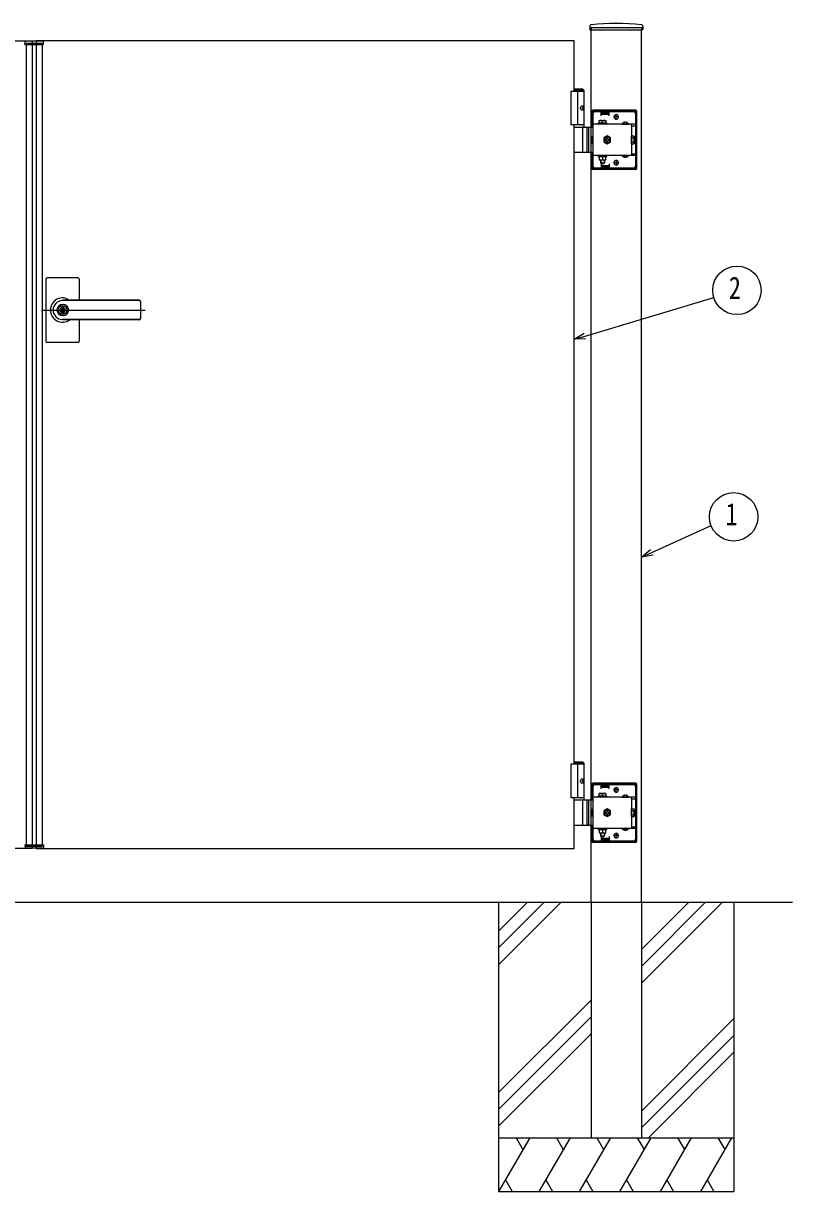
# Model space of a CAD drawing. Units: millimetres, scale not verified. Extents: x -4205 to 4205, y -2970 to 2970.
# Drawn here: x -1006 to 138, y -260 to 1476 of the extents above; entities that cross this region are included whole.
import ezdxf
from ezdxf.enums import TextEntityAlignment as Align

# ---------------------------------------------------------------- set-up
doc = ezdxf.new("R2010")
doc.units = ezdxf.units.MM
doc.header["$LTSCALE"] = 12
doc.layers.add('0-4_YKK_A1', color=4, linetype='Continuous')
doc.layers.add('0-5_YKK_D', color=6, linetype='Continuous')
doc.styles.add('ＭＳ ゴシック', font='')
doc.styles.get('ＭＳ ゴシック').set_extended_font_data('MS Gothic')

msp = doc.modelspace()

# ---------------------------------------------------------------- linework, layer by layer
at = {"layer": '0-4_YKK_A1'}
for p, q in [((-163.32, 1471.9), (-163.58, 1467.03)), ((-163.08, 1466.5), (-84.88, 1466.5)), ((-161.48, 1470), (-161.48, 1466.5)), ((-161.48, 170), (-161.48, 1466.5)), ((-86.48, 170), (-86.48, 1466.5)), ((-84.64, 1471.9), (-84.38, 1467.03)), ((-1003.38, 1444.5), (-1003.17, 1448.55)), ((-1003.38, 1444.5), (-975.58, 1444.5)), ((-976.79, 1449.5), (-1002.17, 1449.5)), ((-1001.48, 1446.5), (-977.48, 1446.5)), ((-1001.48, 1446.5), (-1001.48, 1444.5)), ((-1001.48, 1444.5), (-1001.48, 255.5)), ((-977.48, 1446.5), (-977.48, 1444.5)), ((-977.48, 1444.5), (-977.48, 255.5)), ((-975.58, 1444.5), (-975.79, 1448.55)), ((-186.48, 1375), (-186.48, 1450)), ((-173.98, 1378), (-186.48, 1378)), ((-171.98, 1376), (-186.48, 1376)), ((-181.48, 1375), (-181.48, 1325)), ((-173.98, 1378), (-171.98, 1376)), ((-171.98, 1322), (-171.98, 1376)), ((-174.29, 1350.42), (-173.7, 1350.42)), ((-174.29, 1349.58), (-173.7, 1349.58)), ((-173.28, 1352.1), (-172.68, 1352.1)), ((-173.28, 1347.9), (-172.68, 1347.9)), ((-160.48, 1322), (-160.48, 1345)), ((-158.98, 1322), (-158.98, 1345)), ((-95.48, 1347), (-158.48, 1347)), ((-95.48, 1345.5), (-158.48, 1345.5)), ((-158.48, 1264), (-158.48, 1342)), ((-157.98, 1345.5), (-157.98, 1347)), ((-155.48, 1345), (-146.48, 1345)), ((-149.98, 1345.5), (-149.98, 1347)), ((-146.48, 1338.5), (-146.48, 1345)), ((-146.48, 1344), (-134.48, 1344)), ((-146.48, 1341), (-134.48, 1341)), ((-145.48, 1342.5), (-145.48, 1345.5)), ((-135.48, 1342.5), (-145.48, 1342.5)), ((-135.48, 1342.5), (-135.48, 1345.5)), ((-134.48, 1338.5), (-134.48, 1345)), ((-134.48, 1345), (-98.48, 1345)), ((-119.98, 1337), (-127.98, 1337)), ((-127.23, 1336.75), (-127.23, 1337.25)), ((-123.98, 1333), (-123.98, 1341)), ((-120.73, 1336.75), (-120.73, 1337.25)), ((-95.48, 1342), (-95.48, 1323.7)), ((-94.98, 1261), (-94.98, 1345)), ((-93.48, 1261), (-93.48, 1345)), ((-171.98, 1325), (-191.48, 1325)), ((-186.48, 375), (-186.48, 1325)), ((-186.48, 1322), (-161.48, 1322)), ((-173.67, 1285.5), (-173.67, 1320.5)), ((-167.98, 1322), (-167.98, 1284)), ((-165.48, 1322), (-165.48, 1284)), ((-161.48, 1322), (-158.48, 1322)), ((-158.98, 1323.7), (-160.48, 1323.7)), ((-95.48, 1326.2), (-158.48, 1326.2)), ((-150.73, 1327.8), (-138.23, 1327.8)), ((-150.73, 1326.2), (-150.73, 1327.8)), ((-138.23, 1326.2), (-150.73, 1326.2)), ((-149.48, 1331.8), (-139.48, 1331.8)), ((-149.48, 1327.8), (-149.48, 1331.8)), ((-139.48, 1327.8), (-149.48, 1327.8)), ((-144.48, 1327.8), (-144.48, 1331.37)), ((-139.48, 1331.8), (-139.48, 1327.8)), ((-138.23, 1327.8), (-138.23, 1326.2)), ((-115.23, 1326.71), (-105.73, 1326.71)), ((-115.23, 1326.71), (-115.23, 1326.2)), ((-115.23, 1326.2), (-105.73, 1326.2)), ((-112.83, 1328.7), (-111.63, 1326.23)), ((-111.63, 1326.23), (-110.48, 1325.62)), ((-109.34, 1326.23), (-110.48, 1325.62)), ((-108.13, 1328.7), (-109.34, 1326.23)), ((-105.73, 1326.71), (-105.73, 1326.2)), ((-101.48, 1323.7), (-101.48, 1326.2)), ((-101.48, 1323.7), (-95.48, 1323.7)), ((-101.48, 1323.7), (-101.48, 1282.3)), ((-137.48, 1308.77), (-142.48, 1305.89)), ((-142.48, 1305.89), (-142.48, 1300.11)), ((-140.63, 1302.4), (-139.39, 1302.4)), ((-138.08, 1306.15), (-138.08, 1304.91)), ((-136.88, 1306.15), (-138.08, 1306.15)), ((-132.48, 1305.89), (-137.48, 1308.77)), ((-136.88, 1304.91), (-136.88, 1306.15)), ((-134.33, 1303.6), (-135.57, 1303.6)), ((-135.57, 1302.4), (-134.33, 1302.4)), ((-134.33, 1302.4), (-134.33, 1303.6)), ((-132.48, 1300.11), (-132.48, 1305.89)), ((-101.18, 1306.9), (-101.48, 1306.9)), ((-101.18, 1308.77), (-97.63, 1308.77)), ((-101.18, 1297.23), (-101.18, 1308.77)), ((-101.18, 1299.1), (-101.18, 1306.9)), ((-101.18, 1305.89), (-97.63, 1305.89)), ((-97.18, 1308), (-97.63, 1308.77)), ((-97.18, 1308), (-97.18, 1298)), ((-142.48, 1300.11), (-137.48, 1297.23)), ((-138.08, 1301.09), (-138.08, 1299.85)), ((-137.48, 1297.23), (-132.48, 1300.11)), ((-101.18, 1299.1), (-101.48, 1299.1)), ((-101.18, 1300.11), (-97.63, 1300.11)), ((-101.18, 1297.23), (-97.63, 1297.23)), ((-97.18, 1298), (-97.63, 1297.23)), ((-161.48, 1284), (-186.48, 1284)), ((-158.48, 1284), (-161.48, 1284)), ((-160.48, 1261), (-160.48, 1284)), ((-158.98, 1282.3), (-160.48, 1282.3)), ((-158.98, 1261), (-158.98, 1284)), ((-95.48, 1279.8), (-158.48, 1279.8)), ((-138.23, 1279.8), (-150.73, 1279.8)), ((-150.73, 1279.8), (-150.73, 1278.2)), ((-150.73, 1278.2), (-138.23, 1278.2)), ((-149.48, 1278.2), (-149.48, 1273.2)), ((-139.48, 1278.2), (-149.48, 1278.2)), ((-149.48, 1273.2), (-139.48, 1273.2)), ((-147.68, 1279.8), (-147.68, 1278.2)), ((-147.48, 1273.2), (-147.48, 1268.8)), ((-147.48, 1268.8), (-141.48, 1268.8)), ((-147.48, 1268.8), (-146.48, 1267.8)), ((-146.94, 1273.2), (-146.94, 1268.26)), ((-146.48, 1267.8), (-142.48, 1267.8)), ((-146.48, 1267.5), (-146.48, 1261)), ((-144.48, 1278.2), (-144.48, 1273.63)), ((-141.48, 1268.8), (-142.48, 1267.8)), ((-142.02, 1273.2), (-142.02, 1268.26)), ((-141.48, 1273.2), (-141.48, 1268.8)), ((-141.28, 1279.8), (-141.28, 1278.2)), ((-139.48, 1273.2), (-139.48, 1278.2)), ((-138.23, 1278.2), (-138.23, 1279.8)), ((-134.48, 1267.5), (-134.48, 1261)), ((-119.98, 1269), (-127.98, 1269)), ((-127.23, 1269.25), (-127.23, 1268.75)), ((-123.98, 1273), (-123.98, 1265)), ((-120.73, 1269.25), (-120.73, 1268.75)), ((-115.23, 1279.8), (-105.73, 1279.8)), ((-115.23, 1279.29), (-115.23, 1279.8)), ((-115.23, 1279.29), (-105.73, 1279.29)), ((-112.83, 1277.3), (-111.63, 1279.77)), ((-111.63, 1279.77), (-110.48, 1280.38)), ((-109.34, 1279.77), (-110.48, 1280.38)), ((-108.13, 1277.3), (-109.34, 1279.77)), ((-105.73, 1279.29), (-105.73, 1279.8)), ((-101.48, 1282.3), (-101.48, 1279.8)), ((-101.48, 1282.3), (-95.48, 1282.3)), ((-95.48, 1282.3), (-95.48, 1264)), ((-95.48, 1260.5), (-158.48, 1260.5)), ((-95.48, 1259), (-158.48, 1259)), ((-157.98, 1259), (-157.98, 1260.5)), ((-146.48, 1261), (-155.48, 1261)), ((-149.98, 1259), (-149.98, 1260.5)), ((-146.48, 1265), (-134.48, 1265)), ((-146.48, 1262), (-134.48, 1262)), ((-145.48, 1263.5), (-145.48, 1260.5)), ((-135.48, 1263.5), (-145.48, 1263.5)), ((-135.48, 1263.5), (-135.48, 1260.5)), ((-98.48, 1261), (-134.48, 1261)), ((-972.48, 1096), (-972.48, 1004)), ((-924.48, 1098), (-970.48, 1098)), ((-922.48, 1096), (-922.48, 1064.57)), ((-833.48, 1064.5), (-947.48, 1064.5)), ((-833.48, 1064), (-947.48, 1064)), ((-831.47, 1062.5), (-831.47, 1037.45)), ((-978.65, 1050), (-824.49, 1050)), ((-948.38, 1054.55), (-948.38, 1051.5)), ((-948.38, 1054.55), (-946.58, 1054.55)), ((-947.06, 1050.68), (-948.38, 1051.5)), ((-947.06, 1049.32), (-948.38, 1048.5)), ((-948.38, 1048.5), (-948.38, 1045.45)), ((-948.38, 1045.45), (-946.58, 1045.45)), ((-946.48, 1058.2), (-947.48, 1058.2)), ((-946.48, 1041.8), (-947.48, 1041.8)), ((-946.58, 1054.55), (-946.58, 1051.95)), ((-946.58, 1048.05), (-946.58, 1045.45)), ((-944.78, 1051), (-946.4, 1051.67)), ((-946.4, 1048.33), (-944.78, 1049)), ((-944.78, 1051), (-944.78, 1049)), ((-833.48, 1036), (-947.48, 1036)), ((-833.48, 1035.5), (-947.48, 1035.5)), ((-922.48, 1035.44), (-922.48, 1004)), ((-924.48, 1002), (-970.48, 1002)), ((-173.98, 378), (-186.48, 378)), ((-171.98, 376), (-186.48, 376)), ((-181.48, 375), (-181.48, 325)), ((-173.98, 378), (-171.98, 376)), ((-171.98, 322), (-171.98, 376)), ((-174.29, 350.42), (-173.7, 350.42)), ((-174.29, 349.58), (-173.7, 349.58)), ((-173.28, 352.1), (-172.68, 352.1)), ((-173.28, 347.9), (-172.68, 347.9)), ((-160.48, 322), (-160.48, 345)), ((-158.98, 322), (-158.98, 345)), ((-95.48, 347), (-158.48, 347)), ((-95.48, 345.5), (-158.48, 345.5)), ((-158.48, 264), (-158.48, 342)), ((-157.98, 345.5), (-157.98, 347)), ((-155.48, 345), (-146.48, 345)), ((-149.98, 345.5), (-149.98, 347)), ((-149.48, 331.8), (-139.48, 331.8)), ((-149.48, 327.8), (-149.48, 331.8)), ((-146.48, 338.5), (-146.48, 345)), ((-146.48, 344), (-134.48, 344)), ((-146.48, 341), (-134.48, 341)), ((-145.48, 342.5), (-145.48, 345.5)), ((-135.48, 342.5), (-145.48, 342.5)), ((-144.48, 327.8), (-144.48, 331.37)), ((-139.48, 331.8), (-139.48, 327.8)), ((-135.48, 342.5), (-135.48, 345.5)), ((-134.48, 338.5), (-134.48, 345)), ((-134.48, 345), (-98.48, 345)), ((-119.98, 337), (-127.98, 337)), ((-127.23, 336.75), (-127.23, 337.25)), ((-123.98, 333), (-123.98, 341)), ((-120.73, 336.75), (-120.73, 337.25)), ((-95.48, 342), (-95.48, 323.7)), ((-94.98, 261), (-94.98, 345)), ((-93.48, 261), (-93.48, 345)), ((-171.98, 325), (-191.48, 325)), ((-186.48, 322), (-161.48, 322)), ((-173.67, 285.5), (-173.67, 320.5)), ((-167.98, 322), (-167.98, 284)), ((-165.48, 322), (-165.48, 284)), ((-161.48, 322), (-158.48, 322)), ((-158.98, 323.7), (-160.48, 323.7)), ((-95.48, 326.2), (-158.48, 326.2)), ((-150.73, 327.8), (-138.23, 327.8)), ((-150.73, 326.2), (-150.73, 327.8)), ((-138.23, 326.2), (-150.73, 326.2)), ((-139.48, 327.8), (-149.48, 327.8)), ((-138.23, 327.8), (-138.23, 326.2)), ((-115.23, 326.71), (-105.73, 326.71)), ((-115.23, 326.71), (-115.23, 326.2)), ((-115.23, 326.2), (-105.73, 326.2)), ((-112.83, 328.7), (-111.63, 326.23)), ((-111.63, 326.23), (-110.48, 325.62)), ((-109.34, 326.23), (-110.48, 325.62)), ((-108.13, 328.7), (-109.34, 326.23)), ((-105.73, 326.71), (-105.73, 326.2)), ((-101.48, 323.7), (-101.48, 326.2)), ((-101.48, 323.7), (-95.48, 323.7)), ((-101.48, 323.7), (-101.48, 282.3)), ((-137.48, 308.77), (-142.48, 305.89)), ((-142.48, 305.89), (-142.48, 300.11)), ((-142.48, 300.11), (-137.48, 297.23)), ((-140.63, 302.4), (-139.39, 302.4)), ((-138.08, 306.15), (-138.08, 304.91)), ((-136.88, 306.15), (-138.08, 306.15)), ((-138.08, 301.09), (-138.08, 299.85)), ((-132.48, 305.89), (-137.48, 308.77)), ((-137.48, 297.23), (-132.48, 300.11)), ((-136.88, 304.91), (-136.88, 306.15)), ((-134.33, 303.6), (-135.57, 303.6)), ((-135.57, 302.4), (-134.33, 302.4)), ((-134.33, 302.4), (-134.33, 303.6)), ((-132.48, 300.11), (-132.48, 305.89)), ((-101.18, 306.9), (-101.48, 306.9)), ((-101.18, 299.1), (-101.48, 299.1)), ((-101.18, 308.77), (-97.63, 308.77)), ((-101.18, 297.23), (-101.18, 308.77)), ((-101.18, 299.1), (-101.18, 306.9)), ((-101.18, 305.89), (-97.63, 305.89)), ((-101.18, 300.11), (-97.63, 300.11)), ((-101.18, 297.23), (-97.63, 297.23)), ((-97.18, 308), (-97.63, 308.77)), ((-97.18, 298), (-97.63, 297.23)), ((-97.18, 308), (-97.18, 298)), ((-161.48, 284), (-186.48, 284)), ((-158.48, 284), (-161.48, 284)), ((-160.48, 261), (-160.48, 284)), ((-158.98, 282.3), (-160.48, 282.3)), ((-158.98, 261), (-158.98, 284)), ((-95.48, 279.8), (-158.48, 279.8)), ((-138.23, 279.8), (-150.73, 279.8)), ((-150.73, 279.8), (-150.73, 278.2)), ((-150.73, 278.2), (-138.23, 278.2)), ((-149.48, 278.2), (-149.48, 273.2)), ((-139.48, 278.2), (-149.48, 278.2)), ((-147.68, 279.8), (-147.68, 278.2)), ((-144.48, 278.2), (-144.48, 273.63)), ((-141.28, 279.8), (-141.28, 278.2)), ((-139.48, 273.2), (-139.48, 278.2)), ((-138.23, 278.2), (-138.23, 279.8)), ((-115.23, 279.8), (-105.73, 279.8)), ((-115.23, 279.29), (-115.23, 279.8)), ((-115.23, 279.29), (-105.73, 279.29)), ((-112.83, 277.3), (-111.63, 279.77)), ((-111.63, 279.77), (-110.48, 280.38)), ((-109.34, 279.77), (-110.48, 280.38)), ((-108.13, 277.3), (-109.34, 279.77)), ((-105.73, 279.29), (-105.73, 279.8)), ((-101.48, 282.3), (-101.48, 279.8)), ((-101.48, 282.3), (-95.48, 282.3)), ((-95.48, 282.3), (-95.48, 264)), ((-95.48, 260.5), (-158.48, 260.5)), ((-157.98, 259), (-157.98, 260.5)), ((-146.48, 261), (-155.48, 261)), ((-149.98, 259), (-149.98, 260.5)), ((-149.48, 273.2), (-139.48, 273.2)), ((-147.48, 273.2), (-147.48, 268.8)), ((-147.48, 268.8), (-141.48, 268.8)), ((-147.48, 268.8), (-146.48, 267.8)), ((-146.94, 273.2), (-146.94, 268.26)), ((-146.48, 267.8), (-142.48, 267.8)), ((-146.48, 267.5), (-146.48, 261)), ((-146.48, 265), (-134.48, 265)), ((-146.48, 262), (-134.48, 262)), ((-145.48, 263.5), (-145.48, 260.5)), ((-135.48, 263.5), (-145.48, 263.5)), ((-141.48, 268.8), (-142.48, 267.8)), ((-142.02, 273.2), (-142.02, 268.26)), ((-141.48, 273.2), (-141.48, 268.8)), ((-135.48, 263.5), (-135.48, 260.5)), ((-134.48, 267.5), (-134.48, 261)), ((-98.48, 261), (-134.48, 261)), ((-119.98, 269), (-127.98, 269)), ((-127.23, 269.25), (-127.23, 268.75)), ((-123.98, 273), (-123.98, 265)), ((-120.73, 269.25), (-120.73, 268.75)), ((-1003.38, 255.5), (-975.58, 255.5)), ((-1003.38, 255.5), (-1003.17, 251.45)), ((-976.79, 250.5), (-1002.17, 250.5)), ((-1001.48, 253.5), (-1001.48, 255.5)), ((-1001.48, 253.5), (-977.48, 253.5)), ((-977.48, 253.5), (-977.48, 255.5)), ((-975.58, 255.5), (-975.79, 251.45)), ((-95.48, 259), (-158.48, 259)), ((-2138.65, 170), (138.24, 170)), ((-298.98, 170), (-298.98, -260)), ((-256.19, 170), (-298.98, 127.21)), ((-231.19, 170), (-298.98, 102.21)), ((-206.19, 170), (-298.98, 77.21)), ((-161.48, 170), (-161.48, -180)), ((-86.48, 170), (-86.48, -180)), ((-16.19, 170), (-86.48, 99.71)), ((8.81, 170), (-86.48, 74.71)), ((33.81, 170), (-86.48, 49.71)), ((51.02, 170), (51.02, -260)), ((-161.48, 24.71), (-298.98, -112.79)), ((-161.48, -0.29), (-298.98, -137.79)), ((51.02, -2.79), (-86.48, -140.29)), ((-161.48, -25.29), (-298.98, -162.79)), ((51.02, -27.79), (-86.48, -165.29)), ((51.02, -52.79), (-76.19, -180)), ((-298.98, -180), (51.02, -180)), ((-252.79, -180), (-298.98, -260)), ((-272.79, -180), (-262.79, -197.32)), ((-192.79, -180), (-238.98, -260)), ((-212.79, -180), (-202.79, -197.32)), ((-132.79, -180), (-178.98, -260)), ((-161.48, -180), (-86.48, -180)), ((-152.79, -180), (-142.79, -197.32)), ((-72.79, -180), (-118.98, -260)), ((-92.79, -180), (-82.79, -197.32)), ((-12.79, -180), (-58.98, -260)), ((-32.79, -180), (-22.79, -197.32)), ((47.21, -180), (1.02, -260)), ((27.21, -180), (37.21, -197.32)), ((-288.98, -242.68), (-278.98, -260)), ((-228.98, -242.68), (-218.98, -260)), ((-168.98, -242.68), (-158.98, -260)), ((-108.98, -242.68), (-98.98, -260)), ((-48.98, -242.68), (-38.98, -260)), ((11.02, -242.68), (21.02, -260)), ((-298.98, -260), (51.02, -260))]:
    msp.add_line(p, q, dxfattribs=at)
for points in [[(-161.48, 1470), (-86.48, 1470), (-86.48, 1466.5)], [(-1392.48, 1450), (-992.48, 1450), (-992.48, 250), (-1392.48, 250), (-1392.48, 325)], [(-186.48, 1450), (-986.48, 1450), (-986.48, 250), (-186.48, 250), (-186.48, 325)], [(-171.98, 1375), (-191.48, 1375), (-191.48, 1325)], [(-173.7, 1350.42), (-173.59, 1350.44), (-173.48, 1350.48), (-173.38, 1350.56), (-173.29, 1350.67), (-173.22, 1350.79), (-173.18, 1350.94), (-173.16, 1351.1), (-173.16, 1351.26)], [(-173.16, 1348.74), (-173.16, 1348.9), (-173.18, 1349.06), (-173.22, 1349.21), (-173.29, 1349.33), (-173.38, 1349.44), (-173.48, 1349.52), (-173.59, 1349.56), (-173.7, 1349.58)], [(-172.57, 1351.26), (-172.54, 1351.1), (-172.5, 1350.94), (-172.43, 1350.79), (-172.35, 1350.67), (-172.25, 1350.56), (-172.19, 1350.51)], [(-172.19, 1349.49), (-172.25, 1349.44), (-172.35, 1349.33), (-172.43, 1349.21), (-172.5, 1349.06), (-172.54, 1348.9), (-172.57, 1348.74)], [(-158.48, 1297.9), (-160.48, 1297.9), (-160.48, 1308.1), (-158.48, 1308.1)], [(-139.39, 1303.6), (-140.63, 1303.6), (-140.63, 1302.4)], [(-138.08, 1299.85), (-136.88, 1299.85), (-136.88, 1301.09)], [(-171.98, 375), (-191.48, 375), (-191.48, 325)], [(-173.7, 350.42), (-173.59, 350.44), (-173.48, 350.48), (-173.38, 350.56), (-173.29, 350.67), (-173.22, 350.79), (-173.18, 350.94), (-173.16, 351.1), (-173.16, 351.26)], [(-173.16, 348.74), (-173.16, 348.9), (-173.18, 349.06), (-173.22, 349.21), (-173.29, 349.33), (-173.38, 349.44), (-173.48, 349.52), (-173.59, 349.56), (-173.7, 349.58)], [(-172.57, 351.26), (-172.54, 351.1), (-172.5, 350.94), (-172.43, 350.79), (-172.35, 350.67), (-172.25, 350.56), (-172.19, 350.51)], [(-172.19, 349.49), (-172.25, 349.44), (-172.35, 349.33), (-172.43, 349.21), (-172.5, 349.06), (-172.54, 348.9), (-172.57, 348.74)], [(-158.48, 297.9), (-160.48, 297.9), (-160.48, 308.1), (-158.48, 308.1)], [(-139.39, 303.6), (-140.63, 303.6), (-140.63, 302.4)], [(-138.08, 299.85), (-136.88, 299.85), (-136.88, 301.09)]]:
    msp.add_lwpolyline(points, dxfattribs=at)
msp.add_circle((-947.48, 1050), 6.6, dxfattribs=at)
for centre, radius, start, end in [((-123.98, 1156), 320, 83.25565, 96.74435), ((-163.08, 1467), 0.5, 177, 270), ((-161.33, 1471.8), 2, 96.74435, 177), ((-86.63, 1471.8), 2, 3, 83.25565), ((-84.88, 1467), 0.5, 270, 3), ((-1002.17, 1448.5), 1, 90, 177), ((-976.79, 1448.5), 1, 3, 90), ((-158.48, 1345), 2, 90, 180), ((-158.48, 1345), 0.5, 90, 180), ((-155.48, 1342), 3, 90, 180), ((-123.98, 1337.25), 3.25, 0, 180), ((-123.98, 1336.75), 3.25, 180, 0), ((-98.48, 1342), 3, 0, 90), ((-95.48, 1345), 2, 0, 90), ((-95.48, 1345), 0.5, 0, 90), ((-175.17, 1320.5), 1.5, 0, 90), ((-146.98, 1324.37), 7.43, 70.34714, 109.65286), ((-141.98, 1324.37), 7.43, 70.34714, 109.65286), ((-110.48, 1323.43), 5.77, 34.65097, 145.34903), ((-137.48, 1303), 5, 76.88299, 190.15922), ((-137.48, 1303), 5, 190.15922, 76.88299), ((-137.48, 1303), 4.3, 83.27178, 183.77043), ((-137.48, 1303), 4.3, 183.77043, 83.27178), ((-139.39, 1304.91), 1.31, 270, 0), ((-139.39, 1301.09), 1.31, 0, 90), ((-135.57, 1304.91), 1.31, 180, 270), ((-135.57, 1301.09), 1.31, 90, 180), ((-99.74, 1307.33), 2.56, 325.61575, 34.38425), ((-106.73, 1303), 9.55, 342.41205, 17.58795), ((-175.17, 1285.5), 1.5, 270, 0), ((-99.74, 1298.67), 2.56, 325.61575, 34.38425), ((-146.98, 1280.63), 7.43, 250.34714, 289.65286), ((-141.98, 1280.63), 7.43, 250.34714, 289.65286), ((-123.98, 1269.25), 3.25, 0, 180), ((-123.98, 1268.75), 3.25, 180, 0), ((-110.48, 1282.57), 5.77, 214.65097, 325.34903), ((-158.48, 1261), 2, 180, 270), ((-158.48, 1261), 0.5, 180, 270), ((-155.48, 1264), 3, 180, 270), ((-98.48, 1264), 3, 270, 0), ((-95.48, 1261), 0.5, 270, 0), ((-95.48, 1261), 2, 270, 0), ((-970.48, 1096), 2, 90, 180), ((-924.48, 1096), 2, 0, 90), ((-947.48, 1050), 18, 54.01459, 180.00366), ((-947.48, 1050), 14, 90, 270), ((-833.47, 1062.5), 2, 0, 90), ((-833.47, 1062), 2, 0, 90), ((-947.48, 1050), 18, 180.00366, 305.98541), ((-947.48, 1050), 8.2, 90, 270), ((-947.48, 1050), 4, 103.00288, 256.99712), ((-947.48, 1050), 2, 116.74368, 243.25632), ((-947.48, 1050), 0.8, 301.82132, 58.17868), ((-947.48, 1050), 4, 283.00288, 76.99712), ((-946.28, 1051.95), 0.3, 180, 247.38014), ((-946.28, 1048.05), 0.3, 112.61986, 180), ((-946.48, 1050), 8.2, 270, 90), ((-833.47, 1038), 2, 270, 0), ((-833.47, 1037.5), 2, 270, 0), ((-970.48, 1004), 2, 180, 270), ((-924.48, 1004), 2, 270, 0), ((-158.48, 345), 2, 90, 180), ((-158.48, 345), 0.5, 90, 180), ((-155.48, 342), 3, 90, 180), ((-146.98, 324.37), 7.43, 70.34714, 109.65286), ((-141.98, 324.37), 7.43, 70.34714, 109.65286), ((-123.98, 337.25), 3.25, 0, 180), ((-123.98, 336.75), 3.25, 180, 0), ((-98.48, 342), 3, 0, 90), ((-95.48, 345), 2, 0, 90), ((-95.48, 345), 0.5, 0, 90), ((-175.17, 320.5), 1.5, 0, 90), ((-110.48, 323.43), 5.77, 34.65097, 145.34903), ((-137.48, 303), 5, 76.88299, 190.15922), ((-137.48, 303), 5, 190.15922, 76.88299), ((-137.48, 303), 4.3, 83.27178, 183.77043), ((-137.48, 303), 4.3, 183.77043, 83.27178), ((-139.39, 304.91), 1.31, 270, 0), ((-139.39, 301.09), 1.31, 0, 90), ((-135.57, 304.91), 1.31, 180, 270), ((-135.57, 301.09), 1.31, 90, 180), ((-99.74, 307.33), 2.56, 325.61575, 34.38425), ((-99.74, 298.67), 2.56, 325.61575, 34.38425), ((-106.73, 303), 9.55, 342.41205, 17.58795), ((-175.17, 285.5), 1.5, 270, 0), ((-110.48, 282.57), 5.77, 214.65097, 325.34903), ((-158.48, 261), 2, 180, 270), ((-158.48, 261), 0.5, 180, 270), ((-155.48, 264), 3, 180, 270), ((-146.98, 280.63), 7.43, 250.34714, 289.65286), ((-141.98, 280.63), 7.43, 250.34714, 289.65286), ((-123.98, 269.25), 3.25, 0, 180), ((-123.98, 268.75), 3.25, 180, 0), ((-98.48, 264), 3, 270, 0), ((-95.48, 261), 0.5, 270, 0), ((-95.48, 261), 2, 270, 0), ((-1002.17, 251.5), 1, 183, 270), ((-976.79, 251.5), 1, 270, 357)]:
    msp.add_arc(centre, radius, start, end, dxfattribs=at)
for centre in [(-174.64, 1350), (-174.64, 350)]:
    msp.add_ellipse(centre, major_axis=(0, -3.5), ratio=0.707107, dxfattribs=at)
for centre, start_param, end_param in [((-180.65, 1350), 4.6657054, 4.7590726), ((-179.46, 1350), 4.8528504, 4.9478932), ((-179.46, 1350), 4.4768847, 4.5719276), ((-178.87, 1350), 4.8528504, 4.9478932), ((-178.87, 1350), 4.4768847, 4.5719276), ((-180.65, 350), 4.6657054, 4.7590726), ((-179.46, 350), 4.8528504, 4.9478932), ((-179.46, 350), 4.4768847, 4.5719276), ((-178.87, 350), 4.8528504, 4.9478932), ((-178.87, 350), 4.4768847, 4.5719276)]:
    msp.add_ellipse(centre, major_axis=(0, 9), ratio=0.707107, start_param=start_param, end_param=end_param, dxfattribs=at)
at = {"layer": '0-5_YKK_D'}
for points in [[(-186.76, 1006.5), (-170.48, 1011.39), (20.91, 1068.85)], [(-169.17, 1007.03), (-186.76, 1006.5), (-171.79, 1015.76)], [(-86.69, 682.9), (-71.2, 689.9), (16.89, 729.76)], [(-69.33, 685.75), (-86.69, 682.9), (-73.08, 694.05)]]:
    msp.add_lwpolyline(points, dxfattribs=at)
for centre in [(55.39, 1079.21), (50.47, 742.74)]:
    msp.add_circle(centre, 36, dxfattribs=at)

# ---------------------------------------------------------------- texts
at = {"layer": '0-5_YKK_D', "style": 'ＭＳ ゴシック', "width": 0.8}
for s, p in [('2', (43.39, 1056.71)), ('1', (38.47, 720.24))]:
    msp.add_text(s, height=32.99, dxfattribs=at).set_placement(p, align=Align.BOTTOM_LEFT)

doc.saveas('drawing.dxf')
